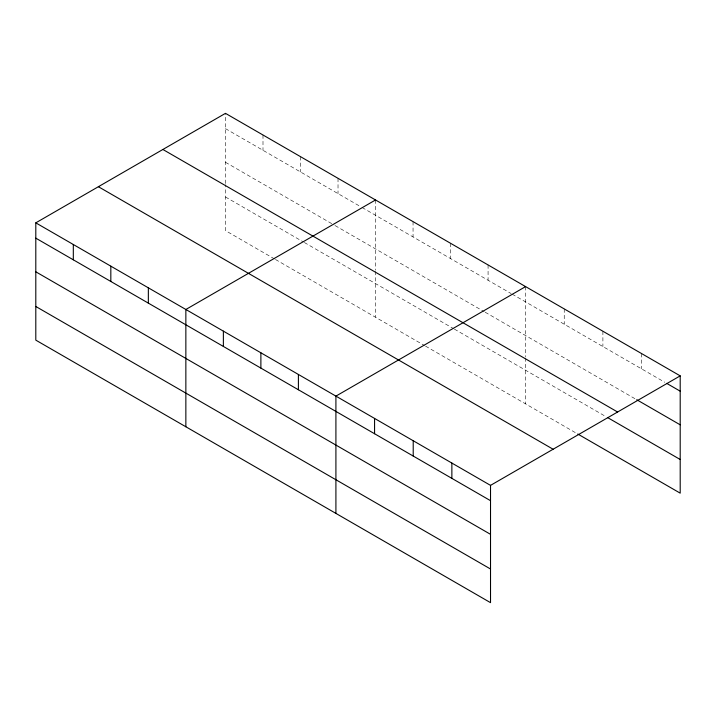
<?xml version="1.0" encoding="UTF-8"?>
<svg xmlns="http://www.w3.org/2000/svg" width="716" height="716" viewBox="0 0 716 716"><rect width="100%" height="100%" fill="white"/><g stroke="black" fill="none" stroke-linecap="round" stroke-linejoin="round"><path stroke-width="0.54" stroke-dasharray="3.58 2.69" d="M225.477 183.547L225.477 113.343M225.477 128.638L361.106 206.942M362.072 207.497L511.17 293.578M512.128 294.133L664.743 382.246M225.477 162.29L334.175 225.048M335.142 225.603L484.231 311.684M485.197 312.239L635.754 399.161M225.477 196.963L303.396 241.954M304.354 242.509L453.452 328.581M454.418 329.136L605.799 416.542M274.541 258.941L225.477 230.624L225.477 184.665M275.499 259.496L424.597 345.577M425.555 346.132L576.81 433.457M641.545 353.552L641.545 368.856M602.899 331.24L602.899 346.535M564.244 308.927L564.244 324.223M525.598 286.606L525.598 356.81M525.598 357.928L525.598 403.887M488.079 264.947L488.079 280.251M450.57 243.288L450.57 258.592M413.051 221.629L413.051 236.933M375.542 199.97L375.542 270.183M375.542 271.301L375.542 317.26M338.024 178.311L338.024 193.615M300.514 156.652L300.514 171.956M262.996 134.993L262.996 150.297"/><path stroke-width="1.07" d="M490.523 534.333L490.523 485.376L35.8 222.846L35.8 340.136L490.523 602.657L490.523 534.333L35.8 271.803M577.776 434.012L680.2 493.154L680.2 375.864L225.477 113.343L35.8 222.846M375.542 199.97L185.856 309.482L185.856 426.763M525.598 286.606L335.911 396.118L335.911 513.399M490.523 485.376L680.2 375.864M666.677 383.355L680.2 391.169M636.721 399.716L680.2 424.821M162.89 149.474L617.604 412.004M607.732 417.652L680.2 459.493M98.396 186.715L553.11 449.236M35.8 238.151L490.523 500.681M35.8 306.475L490.523 569.005M451.868 463.064L451.868 478.369M413.213 440.752L413.213 456.047M374.566 418.43L374.566 433.735M298.402 374.459L298.402 389.764M260.884 352.8L260.884 368.105M223.374 331.141L223.374 346.446M148.346 287.823L148.346 303.128M110.828 266.164L110.828 281.469M73.318 244.505L73.318 259.81"/></g></svg>
